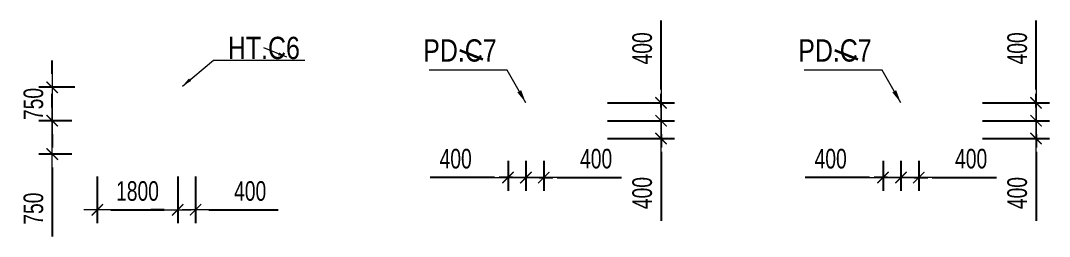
# Model space of a CAD drawing. Header units: millimetres. Extents: x -259680 to 286077, y -1281 to 94455.
# Drawn here: x 188081 to 211127, y 25601 to 30449 of the extents above; entities that cross this region are included whole.
import ezdxf
from ezdxf.enums import TextEntityAlignment as Align

# ---------------------------------------------------------------- set-up
doc = ezdxf.new("R2010")
doc.units = ezdxf.units.MM
doc.layers.get('0').update_dxf_attribs({"lineweight": 20})
doc.layers.get('Defpoints').update_dxf_attribs({"color": 151, "lineweight": 9})
for name, color, linetype, lineweight in [('$0$C1', 20, 'Continuous', 35), ('$1$NDC_S_ANNO', 7, 'Continuous', 20), ('$1$NDC_S_DIM', 1, 'Continuous', 15), ('$1$NDC_S_VN TEXT', 7, 'Continuous', 20), ('NDC_S_DIM', 1, 'Continuous', 15)]:
    doc.layers.add(name, color=color, linetype=linetype, lineweight=lineweight)
doc.styles.add('$1$NDC_DIM', font='', dxfattribs={"width": 0.75})
doc.styles.add('$2$ARIAL', font='arial.ttf', dxfattribs={"width": 0.8})
doc.styles.add('NDC_DIM', font='', dxfattribs={"width": 0.75})
doc.styles.get('$1$NDC_DIM').set_extended_font_data('Dotum')
doc.styles.get('NDC_DIM').set_extended_font_data('Dotum')
doc.dimstyles.new('$0$NDC_dim_150', dxfattribs={"dimscale": 150, "dimtxt": 2.2, "dimasz": 1.5, "dimexe": 1.5, "dimexo": 2.5, "dimgap": 1, "dimtad": 1, "dimdec": 0, "dimzin": 0, "dimdsep": 46, "dimtxsty": '$1$NDC_DIM', "dimblk": '$1$DIMMARK', "dimcen": 0.09, "dimdle": 1.2, "dimclrd": 1, "dimclre": 1, "dimclrt": 3, "dimadec": 0, "dimazin": 0, "dimtfac": 1, "dimtdec": 0, "dimtix": 1, "dimtofl": 0, "dimtmove": 0, "dimatfit": 3, "dimfxl": 6, "dimfxlon": 1, "dimtolj": 1, "dimtzin": 0, "dimarcsym": 0})
doc.dimstyles.new('$1$NDC_dim_iso', dxfattribs={"dimtxt": 2.2, "dimasz": 1, "dimexe": 1.5, "dimexo": 2.5, "dimgap": 1, "dimtad": 1, "dimdec": 0, "dimzin": 0, "dimdsep": 46, "dimtxsty": '$1$NDC_DIM', "dimblk": '$1$DIMMARK', "dimcen": 0.09, "dimdle": 1.2, "dimclrd": 1, "dimclre": 1, "dimclrt": 3, "dimadec": 0, "dimazin": 0, "dimtfac": 1, "dimtdec": 0, "dimtix": 1, "dimtofl": 0, "dimtmove": 0, "dimatfit": 3, "dimfxl": 6, "dimfxlon": 1, "dimtolj": 1, "dimtzin": 0, "dimarcsym": 0})
doc.dimstyles.new('NDC_dim_200', dxfattribs={"dimscale": 200, "dimtxt": 2.2, "dimasz": 1.5, "dimexe": 1.5, "dimexo": 2.5, "dimgap": 1, "dimtad": 1, "dimdec": 0, "dimzin": 0, "dimdsep": 46, "dimtxsty": 'NDC_DIM', "dimblk": 'DIMMARK', "dimcen": 0.09, "dimdle": 1.2, "dimclrd": 1, "dimclre": 1, "dimclrt": 3, "dimadec": 0, "dimazin": 0, "dimtfac": 1, "dimtdec": 0, "dimtix": 1, "dimtofl": 0, "dimtmove": 0, "dimatfit": 3, "dimfxl": 6, "dimfxlon": 1, "dimtolj": 1, "dimtzin": 0, "dimarcsym": 0})

# ---------------------------------------------------------------- blocks, each defined once
blk = doc.blocks.new('$1$DIMMARK')
at = {"layer": '$1$NDC_S_DIM', "color": 1}
blk.add_line((-1.5, 0), (1, 0), dxfattribs=at)
at = {"layer": '$1$NDC_S_DIM', "color": 2, "const_width": 0.1}
blk.add_lwpolyline([(-0.424, -0.424), (0.424, 0.424)], dxfattribs=at)
blk = doc.blocks.new('DIMMARK')
at = {"layer": 'NDC_S_DIM', "color": 1}
blk.add_line((-1.5, 0), (1, 0), dxfattribs=at)
at = {"layer": 'NDC_S_DIM', "color": 2, "const_width": 0.1}
blk.add_lwpolyline([(-0.424, -0.424), (0.424, 0.424)], dxfattribs=at)
blk = doc.blocks.new('*D816')
at = {"layer": 'Defpoints', "color": 0, "ltscale": 100, "transparency": 16777216}
for p in [(199400, 27800), (199800, 27800), (199800, 26924)]:
    blk.add_point(p, dxfattribs=at)
at = {"layer": 'NDC_S_DIM', "color": 1, "lineweight": -2, "ltscale": 100, "transparency": 16777216}
for p, q in [((199400, 27300), (199400, 26624)), ((199800, 27300), (199800, 26624)), ((199100, 26924), (198800, 26924)), ((200100, 26924), (201545, 26924))]:
    blk.add_line(p, q, dxfattribs=at)
at = {"layer": 'NDC_S_DIM', "color": 1, "lineweight": -2, "ltscale": 100, "transparency": 16777216, "xscale": 300, "yscale": 300, "zscale": 300}
blk.add_blockref('DIMMARK', (199400, 26924), dxfattribs=at)
at = {"layer": 'NDC_S_DIM', "color": 1, "lineweight": -2, "ltscale": 100, "transparency": 16777216, "xscale": 300, "yscale": 300, "zscale": 300, "rotation": 180}
blk.add_blockref('DIMMARK', (199800, 26924), dxfattribs=at)
at = {"layer": 'NDC_S_DIM', "color": 3, "ltscale": 100, "transparency": 16777216, "insert": (200973, 27345), "char_height": 440, "attachment_point": 5, "style": 'NDC_DIM'}
blk.add_mtext('\\A1;400', dxfattribs=at)
blk = doc.blocks.new('*D817')
at = {"layer": 'Defpoints', "color": 0, "ltscale": 100, "transparency": 16777216}
for p in [(199000, 27800), (199400, 27800), (199400, 26924)]:
    blk.add_point(p, dxfattribs=at)
at = {"layer": 'NDC_S_DIM', "color": 1, "lineweight": -2, "ltscale": 100, "transparency": 16777216}
for p, q in [((199000, 27300), (199000, 26624)), ((199400, 27300), (199400, 26624)), ((198700, 26924), (197255, 26924)), ((199700, 26924), (200000, 26924))]:
    blk.add_line(p, q, dxfattribs=at)
at = {"layer": 'NDC_S_DIM', "color": 1, "lineweight": -2, "ltscale": 100, "transparency": 16777216, "xscale": 300, "yscale": 300, "zscale": 300}
blk.add_blockref('DIMMARK', (199000, 26924), dxfattribs=at)
at = {"layer": 'NDC_S_DIM', "color": 1, "lineweight": -2, "ltscale": 100, "transparency": 16777216, "xscale": 300, "yscale": 300, "zscale": 300, "rotation": 180}
blk.add_blockref('DIMMARK', (199400, 26924), dxfattribs=at)
at = {"layer": 'NDC_S_DIM', "color": 3, "ltscale": 100, "transparency": 16777216, "insert": (197827, 27345), "char_height": 440, "attachment_point": 5, "style": 'NDC_DIM'}
blk.add_mtext('\\A1;400', dxfattribs=at)
blk = doc.blocks.new('*D818')
at = {"layer": 'Defpoints', "color": 0, "ltscale": 100, "transparency": 16777216}
for p in [(199800, 28600), (202427, 28600), (199800, 28200)]:
    blk.add_point(p, dxfattribs=at)
at = {"layer": 'NDC_S_DIM', "color": 1, "lineweight": -2, "ltscale": 100, "transparency": 16777216}
for p, q in [((202427, 28900), (202427, 30449)), ((201227, 28600), (202727, 28600)), ((201227, 28200), (202727, 28200)), ((202427, 27900), (202427, 27600))]:
    blk.add_line(p, q, dxfattribs=at)
at = {"layer": 'NDC_S_DIM', "color": 1, "lineweight": -2, "ltscale": 100, "transparency": 16777216, "xscale": 300, "yscale": 300, "zscale": 300}
for p, rotation in [((202427, 28600), 270), ((202427, 28200), 90)]:
    blk.add_blockref('DIMMARK', p, dxfattribs=dict(at, rotation=rotation))
at = {"layer": 'NDC_S_DIM', "color": 3, "ltscale": 100, "transparency": 16777216, "insert": (202007, 29824), "char_height": 440, "attachment_point": 5, "rotation": 90, "style": 'NDC_DIM'}
blk.add_mtext('\\A1;400', dxfattribs=at)
blk = doc.blocks.new('*D819')
at = {"layer": 'Defpoints', "color": 0, "ltscale": 100, "transparency": 16777216}
for p in [(199800, 28200), (202427, 28200), (199800, 27800)]:
    blk.add_point(p, dxfattribs=at)
at = {"layer": 'NDC_S_DIM', "color": 1, "lineweight": -2, "ltscale": 100, "transparency": 16777216}
for p, q in [((202427, 28500), (202427, 28800)), ((201227, 28200), (202727, 28200)), ((201227, 27800), (202727, 27800)), ((202427, 27500), (202427, 25951))]:
    blk.add_line(p, q, dxfattribs=at)
at = {"layer": 'NDC_S_DIM', "color": 1, "lineweight": -2, "ltscale": 100, "transparency": 16777216, "xscale": 300, "yscale": 300, "zscale": 300}
for p, rotation in [((202427, 28200), 270), ((202427, 27800), 90)]:
    blk.add_blockref('DIMMARK', p, dxfattribs=dict(at, rotation=rotation))
at = {"layer": 'NDC_S_DIM', "color": 3, "ltscale": 100, "transparency": 16777216, "insert": (202007, 26576), "char_height": 440, "attachment_point": 5, "rotation": 90, "style": 'NDC_DIM'}
blk.add_mtext('\\A1;400', dxfattribs=at)
blk = doc.blocks.new('*D820')
at = {"layer": 'Defpoints', "color": 0, "ltscale": 100, "transparency": 16777216}
for p in [(207800, 27800), (208200, 27800), (208200, 26924)]:
    blk.add_point(p, dxfattribs=at)
at = {"layer": 'NDC_S_DIM', "color": 1, "lineweight": -2, "ltscale": 100, "transparency": 16777216}
for p, q in [((207800, 27300), (207800, 26624)), ((208200, 27300), (208200, 26624)), ((207500, 26924), (207200, 26924)), ((208500, 26924), (209945, 26924))]:
    blk.add_line(p, q, dxfattribs=at)
at = {"layer": 'NDC_S_DIM', "color": 1, "lineweight": -2, "ltscale": 100, "transparency": 16777216, "xscale": 300, "yscale": 300, "zscale": 300}
blk.add_blockref('DIMMARK', (207800, 26924), dxfattribs=at)
at = {"layer": 'NDC_S_DIM', "color": 1, "lineweight": -2, "ltscale": 100, "transparency": 16777216, "xscale": 300, "yscale": 300, "zscale": 300, "rotation": 180}
blk.add_blockref('DIMMARK', (208200, 26924), dxfattribs=at)
at = {"layer": 'NDC_S_DIM', "color": 3, "ltscale": 100, "transparency": 16777216, "insert": (209373, 27345), "char_height": 440, "attachment_point": 5, "style": 'NDC_DIM'}
blk.add_mtext('\\A1;400', dxfattribs=at)
blk = doc.blocks.new('*D821')
at = {"layer": 'Defpoints', "color": 0, "ltscale": 100, "transparency": 16777216}
for p in [(207400, 27800), (207800, 27800), (207800, 26924)]:
    blk.add_point(p, dxfattribs=at)
at = {"layer": 'NDC_S_DIM', "color": 1, "lineweight": -2, "ltscale": 100, "transparency": 16777216}
for p, q in [((207400, 27300), (207400, 26624)), ((207800, 27300), (207800, 26624)), ((207100, 26924), (205655, 26924)), ((208100, 26924), (208400, 26924))]:
    blk.add_line(p, q, dxfattribs=at)
at = {"layer": 'NDC_S_DIM', "color": 1, "lineweight": -2, "ltscale": 100, "transparency": 16777216, "xscale": 300, "yscale": 300, "zscale": 300}
blk.add_blockref('DIMMARK', (207400, 26924), dxfattribs=at)
at = {"layer": 'NDC_S_DIM', "color": 1, "lineweight": -2, "ltscale": 100, "transparency": 16777216, "xscale": 300, "yscale": 300, "zscale": 300, "rotation": 180}
blk.add_blockref('DIMMARK', (207800, 26924), dxfattribs=at)
at = {"layer": 'NDC_S_DIM', "color": 3, "ltscale": 100, "transparency": 16777216, "insert": (206227, 27345), "char_height": 440, "attachment_point": 5, "style": 'NDC_DIM'}
blk.add_mtext('\\A1;400', dxfattribs=at)
blk = doc.blocks.new('*D822')
at = {"layer": 'Defpoints', "color": 0, "ltscale": 100, "transparency": 16777216}
for p in [(208200, 28600), (210827, 28600), (208200, 28200)]:
    blk.add_point(p, dxfattribs=at)
at = {"layer": 'NDC_S_DIM', "color": 1, "lineweight": -2, "ltscale": 100, "transparency": 16777216}
for p, q in [((210827, 28900), (210827, 30449)), ((209627, 28600), (211127, 28600)), ((209627, 28200), (211127, 28200)), ((210827, 27900), (210827, 27600))]:
    blk.add_line(p, q, dxfattribs=at)
at = {"layer": 'NDC_S_DIM', "color": 1, "lineweight": -2, "ltscale": 100, "transparency": 16777216, "xscale": 300, "yscale": 300, "zscale": 300}
for p, rotation in [((210827, 28600), 270), ((210827, 28200), 90)]:
    blk.add_blockref('DIMMARK', p, dxfattribs=dict(at, rotation=rotation))
at = {"layer": 'NDC_S_DIM', "color": 3, "ltscale": 100, "transparency": 16777216, "insert": (210407, 29824), "char_height": 440, "attachment_point": 5, "rotation": 90, "style": 'NDC_DIM'}
blk.add_mtext('\\A1;400', dxfattribs=at)
blk = doc.blocks.new('*D823')
at = {"layer": 'Defpoints', "color": 0, "ltscale": 100, "transparency": 16777216}
for p in [(208200, 28200), (210827, 28200), (208200, 27800)]:
    blk.add_point(p, dxfattribs=at)
at = {"layer": 'NDC_S_DIM', "color": 1, "lineweight": -2, "ltscale": 100, "transparency": 16777216}
for p, q in [((210827, 28500), (210827, 28800)), ((209627, 28200), (211127, 28200)), ((209627, 27800), (211127, 27800)), ((210827, 27500), (210827, 25951))]:
    blk.add_line(p, q, dxfattribs=at)
at = {"layer": 'NDC_S_DIM', "color": 1, "lineweight": -2, "ltscale": 100, "transparency": 16777216, "xscale": 300, "yscale": 300, "zscale": 300}
for p, rotation in [((210827, 28200), 270), ((210827, 27800), 90)]:
    blk.add_blockref('DIMMARK', p, dxfattribs=dict(at, rotation=rotation))
at = {"layer": 'NDC_S_DIM', "color": 3, "ltscale": 100, "transparency": 16777216, "insert": (210407, 26576), "char_height": 440, "attachment_point": 5, "rotation": 90, "style": 'NDC_DIM'}
blk.add_mtext('\\A1;400', dxfattribs=at)
blk = doc.blocks.new('*D1327')
at = {"layer": 'Defpoints', "color": 0, "ltscale": 100, "transparency": 16777216}
for p in [(189800, 27450), (191600, 27450), (191600, 26199)]:
    blk.add_point(p, dxfattribs=at)
at = {"layer": 'NDC_S_DIM', "color": 1, "lineweight": -2, "ltscale": 100, "transparency": 16777216}
for p, q in [((189800, 26950), (189800, 25899)), ((191600, 26950), (191600, 25899)), ((190100, 26199), (191300, 26199))]:
    blk.add_line(p, q, dxfattribs=at)
at = {"layer": 'NDC_S_DIM', "color": 1, "lineweight": -2, "ltscale": 100, "transparency": 16777216, "xscale": 300, "yscale": 300, "zscale": 300, "rotation": 180}
blk.add_blockref('DIMMARK', (189800, 26199), dxfattribs=at)
at = {"layer": 'NDC_S_DIM', "color": 1, "lineweight": -2, "ltscale": 100, "transparency": 16777216, "xscale": 300, "yscale": 300, "zscale": 300}
blk.add_blockref('DIMMARK', (191600, 26199), dxfattribs=at)
at = {"layer": 'NDC_S_DIM', "color": 3, "ltscale": 100, "transparency": 16777216, "insert": (190700, 26619), "char_height": 440, "attachment_point": 5, "style": 'NDC_DIM'}
blk.add_mtext('\\A1;1800', dxfattribs=at)
blk = doc.blocks.new('*D1328')
at = {"layer": 'Defpoints', "color": 0, "ltscale": 100, "transparency": 16777216}
for p in [(191600, 27450), (192000, 27450), (192000, 26199)]:
    blk.add_point(p, dxfattribs=at)
at = {"layer": 'NDC_S_DIM', "color": 1, "lineweight": -2, "ltscale": 100, "transparency": 16777216}
for p, q in [((191600, 26950), (191600, 25899)), ((192000, 26950), (192000, 25899)), ((191300, 26199), (191000, 26199)), ((192300, 26199), (193849, 26199))]:
    blk.add_line(p, q, dxfattribs=at)
at = {"layer": 'NDC_S_DIM', "color": 1, "lineweight": -2, "ltscale": 100, "transparency": 16777216, "xscale": 300, "yscale": 300, "zscale": 300}
blk.add_blockref('DIMMARK', (191600, 26199), dxfattribs=at)
at = {"layer": 'NDC_S_DIM', "color": 1, "lineweight": -2, "ltscale": 100, "transparency": 16777216, "xscale": 300, "yscale": 300, "zscale": 300, "rotation": 180}
blk.add_blockref('DIMMARK', (192000, 26199), dxfattribs=at)
at = {"layer": 'NDC_S_DIM', "color": 3, "ltscale": 100, "transparency": 16777216, "insert": (193224, 26619), "char_height": 440, "attachment_point": 5, "style": 'NDC_DIM'}
blk.add_mtext('\\A1;400', dxfattribs=at)
blk = doc.blocks.new('*D1329')
at = {"layer": 'Defpoints', "color": 0, "ltscale": 100, "transparency": 16777216}
for p in [(189730, 28200), (188790, 27450), (189730, 27450)]:
    blk.add_point(p, dxfattribs=at)
at = {"layer": 'NDC_S_DIM', "color": 1, "lineweight": -2, "ltscale": 100, "transparency": 16777216}
for p, q in [((188790, 28500), (188790, 28800)), ((189230, 28200), (188490, 28200)), ((189230, 27450), (188490, 27450)), ((188790, 27150), (188790, 25601))]:
    blk.add_line(p, q, dxfattribs=at)
at = {"layer": 'NDC_S_DIM', "color": 1, "lineweight": -2, "ltscale": 100, "transparency": 16777216, "xscale": 300, "yscale": 300, "zscale": 300}
for p, rotation in [((188790, 28200), 270), ((188790, 27450), 90)]:
    blk.add_blockref('DIMMARK', p, dxfattribs=dict(at, rotation=rotation))
at = {"layer": 'NDC_S_DIM', "color": 3, "ltscale": 100, "transparency": 16777216, "insert": (188370, 26226), "char_height": 440, "attachment_point": 5, "rotation": 90, "style": 'NDC_DIM'}
blk.add_mtext('\\A1;750', dxfattribs=at)
blk = doc.blocks.new('*D1330')
at = {"layer": 'Defpoints', "color": 0, "ltscale": 100, "transparency": 16777216}
for p in [(188790, 28950), (189800, 28950), (189730, 28200)]:
    blk.add_point(p, dxfattribs=at)
at = {"layer": 'NDC_S_DIM', "color": 1, "lineweight": -2, "ltscale": 100, "transparency": 16777216}
for p, q in [((188790, 29250), (188790, 29550)), ((189300, 28950), (188490, 28950)), ((189230, 28200), (188490, 28200)), ((188790, 27900), (188790, 27600))]:
    blk.add_line(p, q, dxfattribs=at)
at = {"layer": 'NDC_S_DIM', "color": 1, "lineweight": -2, "ltscale": 100, "transparency": 16777216, "xscale": 300, "yscale": 300, "zscale": 300}
for p, rotation in [((188790, 28950), 270), ((188790, 28200), 90)]:
    blk.add_blockref('DIMMARK', p, dxfattribs=dict(at, rotation=rotation))
at = {"layer": 'NDC_S_DIM', "color": 3, "ltscale": 100, "transparency": 16777216, "insert": (188370, 28575), "char_height": 440, "attachment_point": 5, "rotation": 90, "style": 'NDC_DIM'}
blk.add_mtext('\\A1;750', dxfattribs=at)
blk = doc.blocks.new('*U220')
at = {"layer": '$1$NDC_S_ANNO', "ltscale": 0.8, "style": '$2$ARIAL', "width": 0.8, "flags": 1}
blk.add_attdef('CHU_THICH', text='', height=2.5, dxfattribs=at).set_placement((0, 0), align=Align.MIDDLE_CENTER)
at = {"layer": '$1$NDC_S_ANNO', "ltscale": 0.8, "style": '$2$ARIAL', "width": 0.8}
blk.add_attdef('TEN', text='', height=2.5, dxfattribs=at).set_placement((-2.58, 1.03), align=Align.MIDDLE_CENTER)
at = {"layer": 'Defpoints'}
blk.add_leader([(0, 0), (-2.58, 1.03)], dimstyle='$1$NDC_dim_iso', override={"dimgap": 0.625, "dimtad": 0}, dxfattribs=at)
blk = doc.blocks.new('$0$co t check')
at = {"layer": '$0$C1', "color": 0, "xscale": 200, "yscale": 200, "zscale": 200}
for p in [(196398, 29571), (204798, 29571)]:
    blk.add_blockref('*U220', p, dxfattribs=at).add_auto_attribs({'TEN': 'PD.C7'})
at = {"layer": '$1$NDC_S_VN TEXT', "xscale": 200, "yscale": 200, "zscale": 200}
blk.add_blockref('*U220', (192006, 29628), dxfattribs=at).add_auto_attribs({'TEN': 'HT.C6'})
at = {"layer": '$0$C1', "color": 0}
for points in [[(197359, 28600), (196942, 29332), (195193, 29332)], [(205759, 28600), (205342, 29332), (203593, 29332)]]:
    blk.add_leader(points, dimstyle='$0$NDC_dim_150', override={"dimasz": 2, "dimgap": 1, "dimtad": 0}, dxfattribs=at)
blk.add_leader([(189664, 28976), (190364, 29561), (192406, 29561)], dimstyle='$0$NDC_dim_150', override={"dimgap": 1, "dimtad": 0})

msp = doc.modelspace()

# ---------------------------------------------------------------- block references
at = {"layer": '$1$NDC_S_DIM'}
msp.add_blockref('$0$co t check', (2040.6, 0), dxfattribs=at)

# ---------------------------------------------------------------- dimensions: what is measured, and where the dimension line sits
at = {"layer": 'NDC_S_DIM', "ltscale": 100}
for base, p1, p2, picture, middle in [((202426.7, 28600), (199800, 28200), (199800, 28600), '*D818', (202426.7, 29824.3)), ((210826.7, 28600), (208200, 28200), (208200, 28600), '*D822', (210826.7, 29824.3)), ((188790, 27450), (189730, 28200), (189730, 27450), '*D1329', (188790, 26225.7)), ((202426.7, 28200), (199800, 27800), (199800, 28200), '*D819', (202426.7, 26575.7)), ((210826.7, 28200), (208200, 27800), (208200, 28200), '*D823', (210826.7, 26575.7))]:
    dim = msp.add_linear_dim(base=base, p1=p1, p2=p2, angle=90, dimstyle='NDC_dim_200', dxfattribs=at)
    dim.commit()
    dim.dimension.update_dxf_attribs({"geometry": picture, "text_midpoint": middle, "dimtype": 160})
dim = msp.add_linear_dim(base=(188790, 28950), p1=(189730, 28200), p2=(189800, 28950), angle=90, dimstyle='NDC_dim_200', dxfattribs=at)
dim.commit()
dim.dimension.update_dxf_attribs({"geometry": '*D1330', "text_midpoint": (188370, 28575)})
for base, p1, p2, picture, middle in [((199400, 26924.4), (199000, 27800), (199400, 27800), '*D817', (197827.5, 26924.4)), ((199800, 26924.4), (199400, 27800), (199800, 27800), '*D816', (200972.5, 26924.4)), ((207800, 26924.4), (207400, 27800), (207800, 27800), '*D821', (206227.5, 26924.4)), ((208200, 26924.4), (207800, 27800), (208200, 27800), '*D820', (209372.5, 26924.4)), ((192000, 26198.7), (191600, 27450), (192000, 27450), '*D1328', (193224.3, 26198.7))]:
    dim = msp.add_linear_dim(base=base, p1=p1, p2=p2, dimstyle='NDC_dim_200', dxfattribs=at)
    dim.commit()
    dim.dimension.update_dxf_attribs({"geometry": picture, "text_midpoint": middle, "dimtype": 160})
dim = msp.add_linear_dim(base=(191600, 26198.7), p1=(189800, 27450), p2=(191600, 27450), dimstyle='NDC_dim_200', dxfattribs=at)
dim.commit()
dim.dimension.update_dxf_attribs({"geometry": '*D1327', "text_midpoint": (190700, 26618.7)})

doc.saveas('drawing.dxf')
